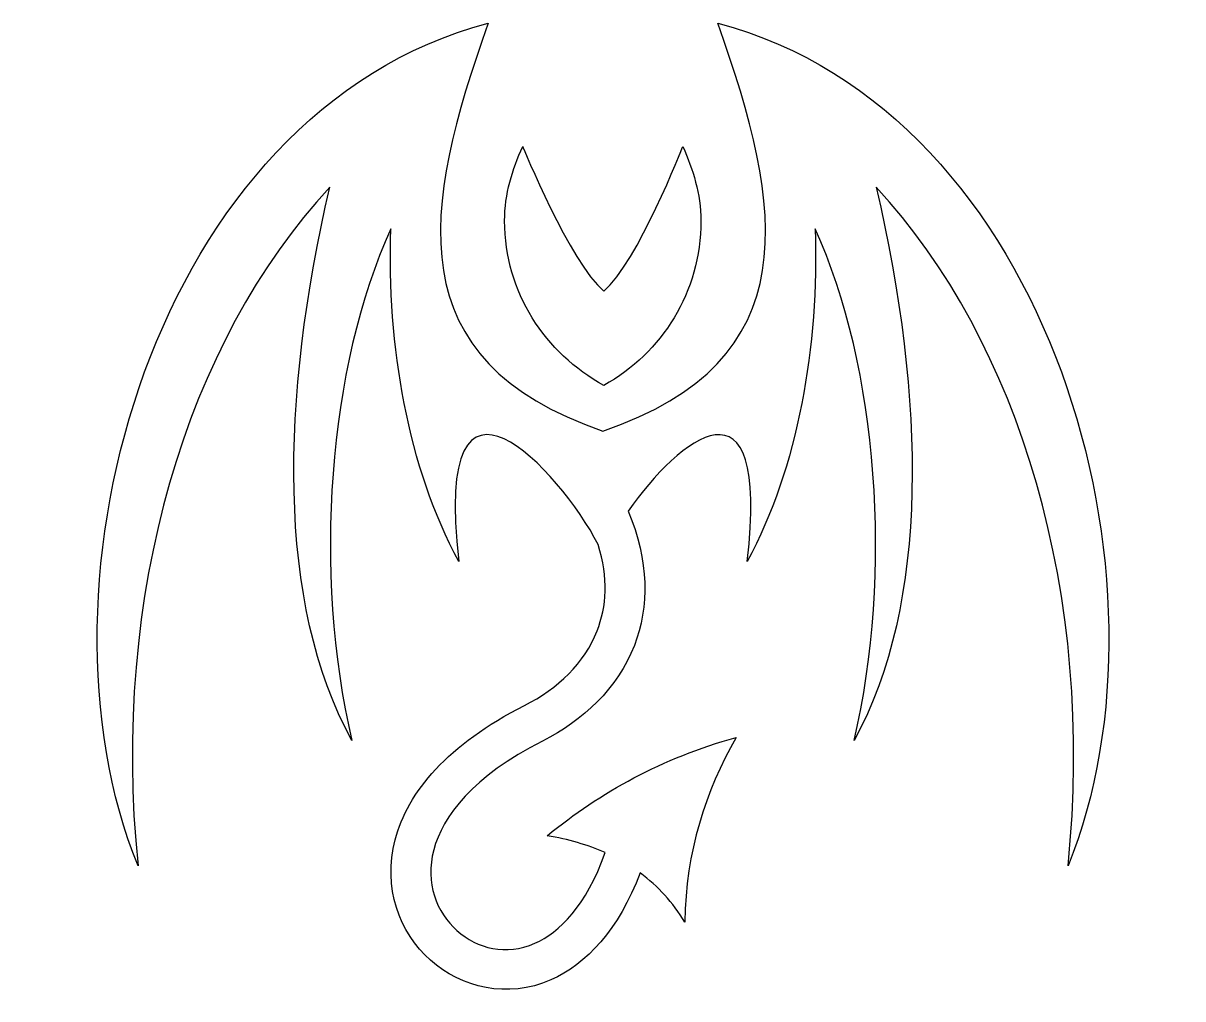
# Model space of a CAD drawing. Header units: centimetres. Extents: x -11.5 to 11.4, y -10.1 to 9.1.
import ezdxf

# ---------------------------------------------------------------- set-up
doc = ezdxf.new("R2010")
doc.units = ezdxf.units.CM
doc.header["$MEASUREMENT"] = 0
doc.layers.add('Layer 1', color=7, linetype='Continuous')

msp = doc.modelspace()

# ---------------------------------------------------------------- linework, layer by layer
at = {"layer": 'Layer 1'}
for points, knots in [([(-2.32472, 9.11988), (-8.92654, 7.38488), (-11.50258, -1.95343), (-9.23698, -7.50569), (-9.23698, -7.50569), (-9.78668, -2.16237), (-8.28752, 2.83006), (-5.45341, 5.88201), (-5.45341, 5.88201), (-6.42209, 1.70527), (-6.50761, -2.31468), (-5.01685, -5.03216), (-5.01685, -5.03216), (-5.7849, -1.72956), (-5.49744, 2.33627), (-4.24712, 5.0631), (-4.24712, 5.0631), (-4.32484, 2.74968), (-3.91526, 0.36824), (-2.90668, -1.50321), (-2.90668, -1.50321), (-3.44373, 3.0519), (-0.89991, 0.28513), (-0.15868, -1.16334), (-0.15868, -1.16334), (0.04963, -1.8298), (0.0097, -2.39144), (-0.17694, -2.86988), (-0.17694, -2.86988), (-0.42278, -3.49995), (-0.94836, -4.00673), (-1.61141, -4.34142), (-1.61141, -4.34142), (-3.12102, -5.10356), (-3.91779, -6.04935), (-4.16342, -6.98873), (-4.16342, -6.98873), (-4.40901, -7.92823), (-4.07925, -8.82063), (-3.46765, -9.36683), (-3.46765, -9.36683), (-2.85621, -9.91299), (-1.94378, -10.12754), (-1.09275, -9.75617), (-1.09275, -9.75617), (-0.38665, -9.44813), (0.24368, -8.76261), (0.67388, -7.64474), (0.67388, -7.64474), (1.02358, -7.90433), (1.3177, -8.22666), (1.55384, -8.6146), (1.55384, -8.6146), (1.57071, -7.21479), (1.9635, -6.03358), (2.56355, -4.97281), (2.56355, -4.97281), (1.10719, -5.37509), (-0.10821, -6.05029), (-1.16115, -6.91001), (-1.16115, -6.91001), (-0.74335, -6.98014), (-0.36181, -7.09112), (-0.01743, -7.24398), (-0.01743, -7.24398), (-0.39285, -8.29126), (-0.91999, -8.8198), (-1.4083, -9.03275), (-1.4083, -9.03275), (-1.97504, -9.28011), (-2.53815, -9.14184), (-2.94279, -8.78037), (-2.94279, -8.78037), (-3.34752, -8.41899), (-3.57404, -7.84896), (-3.40149, -7.18895), (-3.40149, -7.18895), (-3.22894, -6.52902), (-2.63167, -5.73951), (-1.25586, -5.04492), (-1.25586, -5.04492), (-0.4572, -4.64179), (0.22584, -4.0059), (0.55728, -3.15634), (0.55728, -3.15634), (0.85246, -2.39955), (0.84761, -1.48834), (0.4371, -0.50461), (0.4371, -0.50461), (1.42619, 0.91379), (3.24625, 2.41637), (2.78408, -1.50327), (2.78408, -1.50327), (3.79265, 0.36814), (4.20227, 2.74962), (4.12452, 5.06304), (4.12452, 5.06304), (5.37488, 2.33621), (5.66222, -1.72963), (4.89417, -5.03222), (4.89417, -5.03222), (6.38498, -2.31475), (6.29946, 1.70517), (5.33078, 5.88195), (5.33078, 5.88195), (8.16489, 2.82996), (9.66413, -2.16252), (9.11451, -7.50587), (9.11451, -7.50587), (11.37987, -1.95339), (8.80383, 7.38488), (2.20201, 9.11984), (2.20201, 9.11984), (2.20201, 9.11984), (2.20188, 9.11984), (2.20188, 9.11984), (2.20188, 9.11984), (3.51815, 5.45317), (4.00262, 2.46236), (-0.06136, 1.07364), (-0.06136, 1.07364), (-4.12534, 2.46244), (-3.64091, 5.45321), (-2.3246, 9.11992), (-2.3246, 9.11992), (-2.3246, 9.11992), (-2.32468, 9.11992), (-2.32468, 9.11992), (-2.32468, 9.11992), (-2.32468, 9.11992), (-2.32472, 9.11988), (-2.32472, 9.11988)], [0, 0, 0, 0, 0.02941176, 0.02941176, 0.02941176, 0.02941176, 0.05882353, 0.05882353, 0.05882353, 0.05882353, 0.08823529, 0.08823529, 0.08823529, 0.08823529, 0.11764706, 0.11764706, 0.11764706, 0.11764706, 0.14705882, 0.14705882, 0.14705882, 0.14705882, 0.17647059, 0.17647059, 0.17647059, 0.17647059, 0.20588235, 0.20588235, 0.20588235, 0.20588235, 0.23529412, 0.23529412, 0.23529412, 0.23529412, 0.26470588, 0.26470588, 0.26470588, 0.26470588, 0.29411765, 0.29411765, 0.29411765, 0.29411765, 0.32352941, 0.32352941, 0.32352941, 0.32352941, 0.35294118, 0.35294118, 0.35294118, 0.35294118, 0.38235294, 0.38235294, 0.38235294, 0.38235294, 0.41176471, 0.41176471, 0.41176471, 0.41176471, 0.44117647, 0.44117647, 0.44117647, 0.44117647, 0.47058824, 0.47058824, 0.47058824, 0.47058824, 0.5, 0.5, 0.5, 0.5, 0.52941176, 0.52941176, 0.52941176, 0.52941176, 0.55882353, 0.55882353, 0.55882353, 0.55882353, 0.58823529, 0.58823529, 0.58823529, 0.58823529, 0.61764706, 0.61764706, 0.61764706, 0.61764706, 0.64705882, 0.64705882, 0.64705882, 0.64705882, 0.67647059, 0.67647059, 0.67647059, 0.67647059, 0.70588235, 0.70588235, 0.70588235, 0.70588235, 0.73529412, 0.73529412, 0.73529412, 0.73529412, 0.76470588, 0.76470588, 0.76470588, 0.76470588, 0.79411765, 0.79411765, 0.79411765, 0.79411765, 0.82352941, 0.82352941, 0.82352941, 0.82352941, 0.85294118, 0.85294118, 0.85294118, 0.85294118, 0.88235294, 0.88235294, 0.88235294, 0.88235294, 0.91176471, 0.91176471, 0.91176471, 0.91176471, 0.94117647, 0.94117647, 0.94117647, 0.94117647, 1, 1, 1, 1]), ([(-1.64653, 6.69016), (-1.85062, 6.22935), (-2.00255, 5.75643), (-2.00255, 5.22145), (-2.00255, 5.22145), (-2.00255, 3.8041), (-1.20262, 2.61378), (-0.0444, 1.97266), (-0.0444, 1.97266), (1.10299, 2.61673), (1.86931, 3.8122), (1.86931, 5.22153), (1.86931, 5.22153), (1.86931, 5.76027), (1.71565, 6.22483), (1.51329, 6.69024), (1.51329, 6.69024), (1.51329, 6.69024), (0.61861, 4.38854), (-0.04439, 3.83631), (-0.04439, 3.83631), (-0.7136, 4.38584), (-1.64652, 6.69024), (-1.64652, 6.69024), (-1.64652, 6.69024), (-1.64652, 6.69024), (-1.64653, 6.69016), (-1.64653, 6.69016)], [0, 0, 0, 0, 0.125, 0.125, 0.125, 0.125, 0.25, 0.25, 0.25, 0.25, 0.375, 0.375, 0.375, 0.375, 0.5, 0.5, 0.5, 0.5, 0.625, 0.625, 0.625, 0.625, 0.75, 0.75, 0.75, 0.75, 1, 1, 1, 1])]:
    msp.add_open_spline(points, degree=3, knots=knots, dxfattribs=at)

doc.saveas('drawing.dxf')
